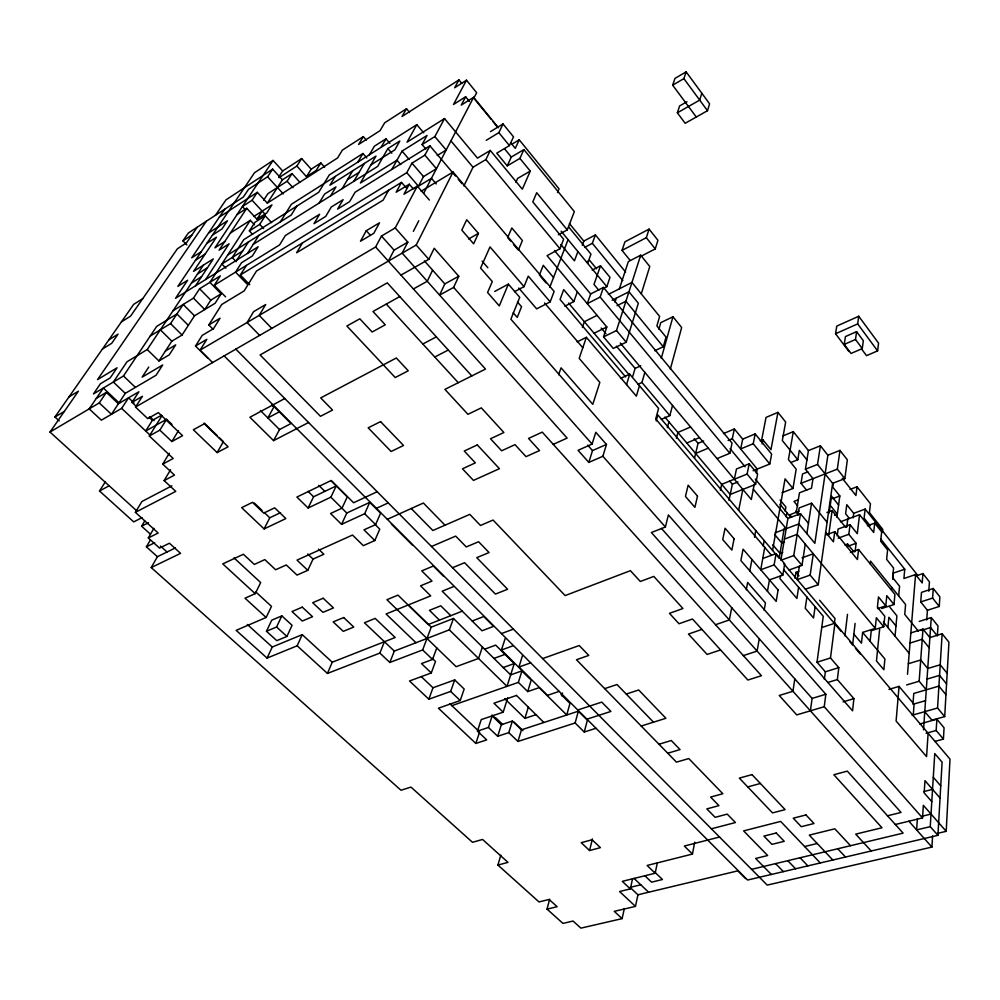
<?xml version="1.0" encoding="UTF-8"?>
<svg xmlns="http://www.w3.org/2000/svg" width="1000" height="1000" viewBox="0 0 1000 1000"><rect width="100%" height="100%" fill="white"/><g stroke="black" fill="none" stroke-linecap="round" stroke-linejoin="round"><path stroke-width="1.5" d="M937.188 833.45L946.2 831.325L950 759.125L834.95 623.2L821.737 627.55M937.925 835.325L942.1 762.2L934.75 753.562L930.25 826.65L937.925 835.325L747.6 880.037L224.125 355.9M934.8 741.438L943.413 739.1L944.062 727.775L936.875 719.175L919.762 723.962M924.775 711.637L931.938 720.175L944.7 716.6L948.95 642.25L942.125 633.75L929.875 637.575L922.987 629.075L910.837 632.913M235.825 349.15L767.212 885.113L931.925 847.075L932.6 835.9M943.413 739.1L936.175 730.487L936.875 719.175M944.7 716.6L937.562 708.012L942.125 633.75M927.412 610.275L939.262 606.45L939.875 596.85L933.263 588.488L921.475 592.388L920.738 601.938L927.412 610.275L926.725 619.963M895.35 824.5L922.513 817.9L923.35 805.3L946.2 831.325M928.112 733.263L926.562 756.625L896.1 721.05L899.05 686.388L888.925 689.388M917.387 818.75L916.612 829.912L930.25 826.65M923.512 729.825L931.263 617.575L919.262 621.413M939.262 606.45L932.6 598.062L933.263 588.488M928.775 591.237L929.45 581.888L922.9 573.6L915.688 576.038M926.275 689.8L919.163 681.225L922.987 629.075M922.9 573.6L922.188 582.938L915.562 574.575L903.925 578.513L904.75 569.212L880.763 539.087M913.225 715.662L914.087 704.237L899.05 686.388M907.5 674.275L915.562 574.575M895.05 636.175L896.888 615.825L889.837 607.175M898.688 595.962L899.562 586.213L892.65 577.612L893.562 568L886.637 559.362L887.588 549.888L880.662 541.2L881.65 531.85L874.712 523.112L867.4 525.775M881.712 608.55L893.988 604.513L894.925 594.4L858.6 549.538L850.425 552.438M887.9 627.513L888.875 617.275L895.975 625.938M891.45 590.163L891.725 587.35M892.7 579.312L893.288 573.125L904.75 569.212M870.125 641.338L871.237 630.75L883.75 626.725L884.775 616.237L877.412 607.275L878.475 596.938L885.788 605.875L877.55 608.6M885.788 605.875L886.787 595.662L893.988 604.513M879.65 629.113L876.462 660.95L883.875 669.75L884.9 658.988L862.638 632.413L875.25 628.35L876.338 617.75L883.75 626.725M882.438 532.337L882.75 529.35L869.438 512.55L870.45 503.762L857.025 486.763L850.037 489.425M834.95 623.2L830.487 657.962L838.812 667.625L837.35 679.562L853.9 698.65L852.55 710.8L510.875 319.188L519.725 297.312L508.375 284.137L494.675 291.462M862.638 632.413L861.462 643.138L853.863 634.125M870.212 563.925L870.512 561.125L905.588 604.513L904.75 614.388L918.5 631.325M874.712 523.112L873.688 532.438L859.562 514.738L840.475 521.775M855.1 623.413L852.613 644.963L849.712 641.55M853.138 517.875L853.7 513.337L865.163 509.087L864.1 518.175L870.138 525.75M858.6 549.538L857.412 559.55L834.762 531.712L826.513 534.738M844.9 635.862L847.5 614.338M855.1 551.663L856.112 543.3L848.825 534.288L850.037 524.663L838.1 529.038L837.188 535.9M859.562 514.738L857.275 533.663L850.037 524.663M861.562 349L866.525 355.65L877.6 350.875L878.55 343.15L858.75 316.25L836.75 326.1L835.562 333.738L848.925 351.562M857.025 486.763L855.938 495.513L842.237 478.225M847.225 546.85L847.588 544.025L844.9 544.987M834.412 623.05L835 618.488L819.6 600.25M846.737 527.125L847.775 519.087M922.513 817.9L824.237 706.712L825.837 694.262L668.388 514.95L665.4 527L651.375 532.537L901.038 812.45L887.513 815.788M824.375 679.25L825.35 671.812L817.013 662.225L823.263 616.312L783.7 569.725M805.387 589.2L818.238 584.738L832.625 483.325L844.837 478.612L847.35 459.837L839.963 450.412L827.875 455.213L814.85 543.312L798.838 523.938L775.062 532.837M862.275 348.575L863.325 340.725L856.6 331.637L845.425 336.575L844.262 344.412L851.05 353.45L862.275 348.575L855.5 339.475L856.6 331.637M810.413 710.825L812.1 698.413L661.45 528.4M834.762 531.712L833.4 541.8L825.662 532.35M836.938 517.225L839.825 495.962L832.812 487.188L833.438 482.738M844.837 478.612L837.337 469.137L839.963 450.412M877.6 350.875L857.675 323.9L858.75 316.25M828.688 535.163L832.125 510.575L826.888 512.537M815.113 606.712L813.525 617.938L805.238 608.237L806.9 597.038M829.15 513.025L831.538 496.2L838.6 505M794.8 678.888L792.962 691.275L779.25 695.487L796.725 714.9L824.237 706.712M818.238 584.738L810.15 575.112L813.3 553.763L802.013 557.837M798.612 587.288L796.888 598.462L779.975 578.65L780.438 575.862M789.112 569.987L801.988 565.388L805.263 544.1M806.875 533.663L811.562 503.2L799.163 507.925L798 515.075M832.625 483.325L817.537 464.425L820.413 445.775L808.438 450.6L805.425 469.212L813 478.638L811.525 488.15L799.463 492.812L796.3 512.188L798.225 514.525M799.425 565.9L797.288 579.637L810.15 575.112M795.062 578.375L796.012 572.325L798.812 571.337M793.763 555.588L800.487 513.663L787.913 518.425L780.875 560.262L793.763 555.588L801.988 565.388M806.663 490.288L801.012 483.325L802.55 473.95L807.85 471.863M767.463 591.325L769.45 579.888L782.825 575.125L784.7 563.825L776.062 553.625L762.763 558.488M779.212 557.85L784.2 528.362M786.15 516.888L786.875 512.612M782.087 492.725L792.95 488.488L796.188 469.188L788.438 459.588L793.312 431.637L782.75 435.988M791.112 462.4L797.788 459.725L799.35 450.375L806.938 459.85M785.175 511.213L785.888 507.038L780.1 500.037M782.825 575.125L774.125 564.9L776.062 553.625M772.575 550.45L785.075 478.85L792.95 488.488M759.25 638.775L757.113 651.075L743.363 655.6M764.188 610.275L765.462 602.925L747.65 582.45L746.287 589.775M763.225 545.95L764.2 540.562M764.75 547.4L760.738 569.738L774.125 564.9M749.812 570.887L751.938 559.5M753.112 470.725L769.788 464L771.625 454.113L755.188 433.9L742.712 439.125L740.662 448.938L753.213 443.738L755.188 433.9M754.488 537.3L755.75 530.575M761.413 441.15L766.05 417.4L777.95 412.362L770.95 449.688L762.938 439.825L760.238 440.95M657.3 862.962L655.175 873.225L647.1 865.462L692.45 854.062L694.7 842.175M754.163 484.875L751.312 499.513L620.275 343.05M756.413 473.35L757.25 469.062L732.262 438.762L734.375 428.963L723.388 433.625M762.138 443.95L762.938 439.825M731.725 607.712L729.35 619.95L715.562 624.712M664.862 417.062L730.225 494.438L755.638 484.338L757.625 474.05L749.175 463.825L736.475 468.988L734.338 479.225M738.637 510.375L742.862 489.412M755.638 484.338L747.113 474.075L749.175 463.825M728.975 500.375L732.362 484.188L729.55 480.825M624.338 908.55L622.125 918.625L614.263 911.363L635.462 906.375L637.938 894.788L630.087 887.387L640.775 884.788M717.05 458.6L729.85 453.288L732.05 443.1L603.45 287.425L590.65 293.975L587.263 303.637L600.15 297.1L603.45 287.425M720.4 490.25L721.688 484.325L747.113 474.075M635.462 906.375L619.575 891.525L630.325 888.913L632.55 878.737M694.575 457.887L698.05 443.35L694.163 438.713M589.562 850.525L581.225 842.675L592.087 839.75L600.425 847.65L589.562 850.525L592.413 838.925M676.4 438.312L677.887 432.475L690.575 426.987M622.125 918.625L580.9 928.138L573.038 921.038L562.962 923.413L547.05 909.15L549.625 899.237M667.362 427.65L668.9 421.838M578.35 711.188L575.138 722.975L584.237 732.025L587.375 720.225L578.35 711.188L521.462 729.837L517.95 741.45L508.775 732.638L497.688 736.287L488.438 727.463L477.463 731.125L486.712 739.887L475.85 743.45L438.413 708.2L460.225 700.537L464.175 689.025L454.7 679.912L432.987 687.763L428.85 699.2L409.5 680.987L431.287 672.95L435.5 661.475L432.25 658.363M661.325 419.363L669.85 415.613L672.525 405.438M656.2 420.9L657.825 414.938L779.038 558.075M670.312 369.162L681.663 327.525L672.962 316.762L660.763 322.65L658.875 329.175M661.287 358.237L672.962 316.762M654.825 350.725L663.288 346.725L666.012 337.088L656.875 325.913L659.638 316.45L631.962 282.425L608.337 294.4M561.775 695.8L562.575 692.975M638.1 384.237L641.938 382.475L644.862 372.413M547.05 909.15L557.125 906.7L549.087 899.45L539.012 901.938L497.912 865.075L500.8 855.188M639.425 385.688L636.362 396.188L586.388 337.312L577.15 341.875M632.575 376.912L635.112 368.425L640.725 365.788M626.562 384.625L629.712 374.175L658.6 408.413L655.713 418.975L771.425 555.262M602.875 456.275L606.462 444.438L595.788 432.275L592.087 444.062L578.038 450.312L588.825 462.4L602.875 456.275L665.4 527M686.988 101.737L679.613 105.95L677.35 112.812L685.175 123.275L707.5 110.712L709.587 103.825L686.15 71.862L674.975 78.388L672.663 85.162L696.287 117.025M504.762 698.737L524.925 718.375L528.337 707.062M521.975 670.875L518.375 682.375L527.712 691.587L531.225 680.062L521.975 670.875L510.65 674.887L453.488 618.462L431.238 627.163L422.65 649.938L389.825 662.463L379.875 653.088L327.438 673.425L297.175 645.8L267.075 658.088L236.15 630.35L266.137 617.475L271.488 606.375L255.8 591.962M508.775 732.638L512.362 721.038L521.462 729.837M588.825 462.4L592.5 450.588L606.462 444.438M558.35 234.75L567.263 229.887L536.7 192.712L532.8 201.9L563.638 239.237L559.963 248.725L547.075 255.662L606.812 326.975L603.55 336.887L613.275 348.438L626.225 342.2L638.35 303.25L628.962 291.775L612.137 300.238M641.263 293.875L649.775 266.512L640.7 255.2L628.35 261.588L619.388 288.8M640.362 256.6L655.25 248.912L657.938 240.3L649.087 229.112L624.938 241.812L622.038 250.387L630.075 260.338M701.838 93.25L699.688 100.1L677.35 112.812M477.463 731.125L481.238 719.6L503.188 712.163L507.688 697.913M559.175 691.375L547.375 695.387L518.9 667.062L522.575 655.362M497.688 736.287L501.325 724.712L512.362 721.038M484.538 649.237L495.675 645.113L514.263 663.562L507 686.363L449.338 629.837L394.312 651.087L389.825 662.463M488.438 727.463L492.15 715.9L501.325 724.712M603.55 336.887L616.5 330.55L640.7 255.2M622.038 250.387L646.325 237.688L649.087 229.112M475.85 743.45L479.6 731.95M529.875 678.35L501.388 650.05L505.175 638.562M614.975 302.2L616.312 298.137M672.663 85.162L683.888 78.625L686.15 71.862M602.663 288.775L606.838 286.65L610 277.35L600.513 265.8L592.225 270.125M586.388 337.312L579.175 358.375L599.837 382.425L592.8 404.338L561.062 367.825L558.612 374.75M482.425 647.025L478.537 658.45L456.15 666.688L386.887 599.712L397.987 595.138L428.2 624.538L462.262 611.163M582.388 327.362L584.35 321.725L597.075 315.363M428.85 699.2L450.662 691.425L454.7 679.912M600.513 265.8L593.987 284.438L598.812 290.262M564.85 306.175L573.825 301.588L577.35 291.812M587.638 263.363L590.962 254.15L568.638 226.938M584.575 247.45L592.337 243.312L595.4 234.887L625.612 272.075M449.338 629.837L453.488 618.462M431.287 672.95L421.488 663.587L432.55 659.438L436.788 647.95M582.25 245.312L583.812 241.1L595.4 234.887M577.9 251.55L574.438 260.85L560.887 244.513M518.75 288.025L536.65 308.863L550.175 301.863L554.138 291.438L453.05 172.025L421.138 191.213M549.763 287.325L568.075 239.65M567.263 229.887L574.35 211.612L523.888 149.588L511.3 157.05L507.238 165.863L496.763 153.162L509.425 145.588L513.513 136.838L503.038 123.963L490.45 131.637M539.388 275.075L543.263 265.287L553.538 277.5M379.875 653.088L384.438 641.725M514.5 291.688L524.038 286.637L528.275 276.137L550.175 301.863M557.513 192.587L559.05 188.837L519.237 139.825L511.85 144.238M508.375 284.137L499.288 305.912L487.587 292.5L492.287 281.575L480.588 268.087L490 246.9L524.038 286.637M518.325 250.2L522.4 240.525L511.825 227.963L507.65 237.587L510.562 241.025M327.438 673.425L332.238 662.212L395.2 637.5L375.188 618.4L364.438 622.762L394.312 651.087M318.525 549.113L323.862 554.237L313.05 559.087L307.787 570.325L297.013 560.112L352.5 535.037L363.325 545.65L374.812 540.55L379.762 529.163L375.475 524.9M523.888 149.588L519.9 158.4L530.275 171.088L522.325 189.213L490.288 150.438L477.475 158.138L444.525 118.575L407.05 142.162L416.812 124.663L423.725 132.838M374.812 540.55L363.975 529.85L375.588 524.612L380.588 513.225L369.738 502.375L346.788 513.025L341.575 524.338L330.55 513.525L342.013 508.162L347.275 496.875L331.175 480.875M515.887 182.3L517.612 178.438L530.275 171.088M341.575 524.338L364.65 513.737L369.738 502.375M297.175 645.8L302.238 634.637L332.238 662.212M458.762 276.238L444.812 283.913L439.6 295.087L453.638 287.413L458.762 276.238L434.212 248.275L428.812 259.325L400.95 275.113M478.425 233.388L473.638 243.825L461.812 230.113L466.725 219.737L478.425 233.388L468.537 238.988M519.237 139.825L515.3 148.375L510.625 142.65M286.913 636.438L292.075 625.3L281.825 615.875L271.75 620.175L266.462 631.263L276.788 640.638L286.913 636.438L276.575 627L266.462 631.263M267.075 658.088L272.262 647.013L302.238 634.637M276.575 627L281.825 615.875M308.113 508L330.875 497.175L336.238 485.913L313.587 496.775L308.113 508L296.887 497.075L331.2 480.475L353.6 502.75L377.188 491.725M432.612 270.15L427.262 281.262L413.413 288.962M463.888 185.9L473.013 167.25L485.9 159.537L490.288 150.438M486.2 140.338L498.85 132.65L503.038 123.963M266.137 617.475L245.012 598.2L255.2 593.675L260.688 582.575L233.975 557.875M497.912 865.075L507.987 862.375L482.575 839.45L472.5 842.3L410.938 787.087L400.988 790.25L151.213 567.562L180.575 553.35L169.425 543.237L159.55 548.088L148.312 537.962L158.175 533.025L135.375 512.337L175.763 491.388L164.125 480.575L174.488 475.1L162.738 464.113L173.2 458.488L149.325 436L159.863 430.138L171.875 441.525L182.562 435.675L158.375 412.612L147.738 418.65L135.5 407.05L416.188 245.05L453.05 172.025M264.1 528.925L285.863 518.575L274.662 507.837L263.738 513.112L252.463 502.35L241.675 507.663L264.1 528.925L269.788 517.8L280.55 512.638M429.387 200.075L417.325 186.125L395.213 227.938L407.812 242.15L402.175 253.137L567.137 438.088L553.263 444.363M413.35 231.363L418.787 220.75M473.875 98.05L476.65 92.7L466.488 80.2L454.663 87.775L458.925 79.912L461.675 83.275M388.363 261.112L394.075 250.138L407.812 242.15M423.8 193.025L473.612 97.312L498.413 127.7M424.888 155.162L436.438 168.725L423.5 176.6L418.438 186.188L406.775 172.688L411.962 163.15L424.888 155.162L429.913 145.8L455.475 175.975M469.45 101.425L465.637 96.788L461.25 105.113L473.612 97.312M212.575 362.562L200.075 350.138L375.625 246.975L381.488 236.05L395.213 227.938M413.275 188.812L409.3 184.225L403.925 194.237L417.325 186.125M425.85 148.988L422.075 144.55L434.862 136.575L444.525 118.575M466.488 80.2L453.488 104.475L465.637 96.788M284.788 398.525L249.913 417.262L273.587 440.637L279.525 429.538L290.988 423.55L271.812 404.35M406.413 188.025L401.5 182.375L396.138 192.225L409.3 184.225M422.075 144.55L427.025 135.475L402.05 151.113L391.812 169.45M366.287 230.7L360.475 241.238L373.775 233.337L379.513 222.8L366.287 230.7L370.387 235.263M388.587 190.275L383.15 200.125L296.6 252.775L302.488 242.925M217.138 452.587L228.113 446.8L204.3 423.787L193.363 429.762L217.138 452.587L223.4 441.613L219.137 437.488M370.887 164.913L394.85 149.838L399.837 141.012L387.85 148.588L377.675 166.388L253.225 244.35M151.213 567.562L157.4 556.712L175.413 547.913M409.487 112.263L406.5 108.725L402 116.525L458.925 79.912M381.025 147.375L385.988 138.812L389.888 143.35M157.4 556.712L146.4 546.825L150.287 540.15M148.312 537.962L153.938 528.312M353.85 181.3L364.275 163.487M369.375 154.775L374.387 146.2L385.988 138.812M150.412 534.163L141.625 526.213L144.725 520.962M342.15 188.637L352.7 170.812M357.85 162.1L362.925 153.512L366.825 157.975M164.125 480.575L170.6 469.688M330.588 195.875L335.962 186.9L324.575 194.05L319.163 203.038M366.287 140.037L363.312 136.6L358.612 144.438L380.075 130.625L384.675 122.812L406.5 108.725M335.188 176.475L329.925 185.2L376 156.088L360.425 183L396.975 160.2L400.737 164.562M162.738 464.113L169.288 453.237M135.375 512.337L141.888 501.512L171.887 485.825M171.875 441.525L178.463 430.65M159.863 430.138L166.575 419.3L171.975 424.462M296.712 206.2L291.212 215.05L227.712 255.012M149.325 436L161.975 415.712M324.625 167.188L320.838 162.95L316.163 170.45L306.488 176.688L296.875 166.025L301.663 158.562L311.2 169.175L306.488 176.688M200.075 350.138L206.838 339.312L195.5 346.025L207.85 358.3M280.338 221.9L291.35 204.3L416.812 124.663M161.425 415.262L152.375 420.363L145.688 431L166.575 419.3M195.5 346.025L202.213 335.387L213.5 328.675L220.062 318.2L208.812 324.925L213.212 329.363M208.812 324.925L221.725 304.488L244.137 290.912L256.45 271.075L401.5 182.375M249.75 284.762L240.35 274.975L246.363 265.438M142.037 517.625L133.725 521.9L99.513 491L105.475 481.613M254.513 224.8L250.312 220.312L209.9 282.35L221.112 293.837L215.113 303.263L194.5 315.8L182.062 335.037L171.838 341.175L158.95 360.962L147.225 349.55L127.013 361.788L113.35 382.038L125.275 393.35L156.05 375.25L162.7 364.975L142.137 377.137L148.763 367.025M247.413 253.475L258.938 235.362M221.112 293.837L210.787 300.15L204.75 309.562L193.45 298.125L173.088 310.7M263.663 200.175L267.875 193.7L287.1 181.25L292.013 173.588L299.775 182.15M236.8 260.087L248.425 241.975M252.6 234.35L249.387 230.938L259.7 224.387L265.225 215.775L271.6 222.625M135.5 407.05L142.45 396.287L132 402.362L136.4 406.525M225.6 296.887L214.262 285.262L220.325 275.875L199.6 288.75L193.45 298.125M249.387 230.938L254.95 222.325L265.225 215.775M237.05 214.575L246.75 208.287L256.95 219.2L262.175 211.112M219.375 217.062L257.312 192.325L267.325 203.137L282.4 179.838L292.013 173.588M132 402.362L138.887 391.775L118.4 403.75L106.375 392.4L96.325 398.375M278.612 177.213L282.675 170.987L301.663 158.562M205.662 279.5L229.075 243.825L219.075 250.175L246.75 208.287M119.525 403.3L103.35 388.038L89.2 408.875L101.337 420.175L121.662 408.363L128.588 397.8L134.025 402.95M150.262 336.012L170.55 323.6L183.212 304.45L194.5 315.8M195.512 285.837L213.312 258.9L193.55 271.388L216.462 237.2L206.875 243.35M245.438 209.762L242.4 206.537L252.062 200.25L257.312 192.325M186.887 244.925L182.913 240.837L188.363 233L243.4 196.975L248.588 189.25L267.587 176.762L272.638 169.137L282.4 179.838M125.275 393.35L111.438 414.3L99.275 402.912L50 432.05L136.625 510.737M147.225 349.55L203.375 265.175M282.675 170.987L273.075 160.438L214.913 247.85L224.762 241.562M206.35 221.225L97.525 379.625L117.075 367.8L110.262 377.837L100.4 383.775L93.45 393.95L123.475 375.988L156.713 326.375L176.925 313.95L188.325 325.337M99.275 402.912L106.375 392.4M224.7 209.225L191.713 257.812L201.238 251.725M215.475 215.25L225.975 199.875L272.638 169.137M197.312 227.138L186.412 242.913L177.4 248.775L130.575 316.137L121.412 321.9M50 432.05L78.4 391.2L68.987 396.9M59.225 420.925L54.938 417L133.637 304.4L142.75 298.625M273.075 160.438L254.475 172.787L177.862 286.375L187.625 280.238L175.525 298.3L258.15 246.775L252.3 256.038L241.525 262.725L235.538 272.125L246.912 283.938M278.988 177.688L296.875 166.025M182.913 240.837L191.9 234.975M208.538 233.038L227.45 220.787L221.988 228.938L212.45 235.1M311.2 169.175L320.838 162.95M363.312 136.6L342.388 150.113L337.587 157.95L267.325 203.137M253.713 216.537L271.95 204.85L266.762 212.938L256.95 219.2M230.375 233.075L250.312 220.312M195.512 260.212L205.162 254.062M362.925 153.512L329.275 174.95L318.725 192.275L243.738 239.675L232.2 257.512L236.213 261.7M197.488 274.025L207.463 267.75M347.463 179.65L359.113 172.325M191.513 283L201.525 276.737M242.65 250.963L221.863 263.988L225.863 268.137M108.837 339.888L118.062 334.125L111.688 343.312L102.425 349.062M429.913 145.8L355.062 192.25L349.625 201.65L337.6 209.075L343.113 199.675L331.287 207.013L325.725 216.412L313.988 223.663L319.613 214.262L285.375 235.512L279.587 244.913L214.262 285.262M240.35 274.975L406.775 172.688M437.225 155.512L446.175 150.013L434.862 136.575M414.575 188.525L431.45 178.325L436.262 183.938M54.938 417L64.4 411.325M165.438 351L175.7 344.862L169.25 354.837L158.95 360.962M507.238 165.863L519.9 158.4M399.762 296.575L372.975 311.488L385.275 324.8L372.125 332L359.837 318.8L346.863 326.012L395.238 377.537L408.25 370.788L396.337 357.987L320.712 397.912L332.562 410.05L320.487 416.312L260.1 354.95L387.3 282.85L471.8 375.925M99.513 491L109.15 485.788M279.312 411.863L267.863 417.95L273.825 407.062L271.712 404.938M422.837 344L436.337 336.863M587.075 261.725L589.637 260.375L596.525 268.75M273.587 440.637L308.55 422.5M434.762 357.025L448.288 350.025M141.625 526.213L148.463 522.725M617.013 305.7L625.913 301.25L663.288 346.725M146.4 546.825L154.662 542.737M594.075 333.25L606.812 326.975M620.538 378.462L629.712 374.175M376.375 508.338L388.25 502.887M387.337 519.312L423.387 503.025L445.025 525.188M835.562 333.738L857.675 323.9M307.787 570.325L297.038 575.087L286.275 564.963L275.65 569.75L264.812 559.6L254.325 564.425L243.388 554.263L222.775 563.9L255.2 593.675M844.262 344.412L855.5 339.475M431.488 546.5L455.7 536.112L466.275 546.938L478.6 541.737L489.075 552.55L476.75 557.663L507.612 589.263L495.425 594.075L464.575 562.725L452.525 567.712M686.8 443.025L699.475 437.612M698.05 443.35L703.65 440.975M695.625 453.475L708.3 448.15M728.112 440.5L732.262 438.762M453.775 586.5L442.188 591.2L482 630.775L493.6 626.362L483.775 616.525L472.175 621.013M732.362 484.188L737.95 481.95M805.425 469.212L817.537 464.425M801.012 483.325L837.337 469.137M797.875 499.925L793.988 501.413L797.675 505.913M799.013 511.15L789.812 514.8L791.637 517.025M832.712 498.663L839.825 495.962M501.463 633.587L513.387 629.113M834.475 515.212L837.35 514.138L830.238 505.325M784.45 539.062L797.163 534.338L875.25 628.35M784.513 541.925L781.737 542.95L774.575 534.425M501.388 650.05L513 645.788M782.775 552.312L779.975 553.337L772.75 544.788M493.862 658.438L505 654.375M838.15 538.162L848.825 534.288M503.113 667.575L514.263 663.562M848.112 546.163L856.112 543.3M518.9 667.062L530.7 662.85M542.625 658.6L579.212 645.537L588.787 655.413L576.45 659.737L676.475 762.15L688.763 758.562L722.85 793.737L710.6 797.087L718.95 805.638L706.838 808.9L715.138 817.325L727.237 814.125L735.462 822.537L711.375 828.8M451.863 705.662L518.375 682.375M701.938 629.412L688.462 634.062L707.113 654.438L720.562 649.938M516.337 695.5L493.938 703.213L503.188 712.163M527.712 691.587L539.2 687.638L566.737 715L569.963 703.4L560.938 694.362M604.675 688.637L617 684.525L653.487 722.175M524.925 718.375L536.013 714.688M577.762 709.987L601.75 702.113L610.913 711.425L586.938 719.175M626.237 694.062L638.688 689.975L665.925 718.288L641.188 726.025M920.738 601.938L932.6 598.062M517.95 741.45L575.138 722.975M584.237 732.025L596.038 728.275M817.013 662.225L830.487 657.962M921.188 630.475L930.575 627.513L937.362 635.938L938 625.988L931.263 617.575M910.025 643.062L922.25 639.237L929.175 647.763M825.35 671.812L838.812 667.625M827.862 682.475L837.35 679.562M908.35 663.737L920.725 659.975L927.75 668.512L940.225 664.775L947.175 673.312M658.988 744.237L671.275 740.525L680.05 749.575L667.763 753.225M812.1 698.413L825.837 694.262M843.088 701.862L853.9 698.65M906.637 684.938L919.163 681.225M927.013 679.087L939.562 675.375L946.575 683.925M925.525 700.65L912.95 704.275L913.775 693.462L938.9 686.112L945.95 694.675M912.113 715.238L937.562 708.012M926.1 733.263L936.175 730.487M747.738 786.925L760.375 783.475M719.55 837.038L684.325 846.05L692.45 854.062M923.637 791.612L932.55 789.362M655.175 873.225L622.3 881.35L630.325 888.913M922 816.25L931.025 814.05M804.625 846.55L817.2 843.487M637.938 894.788L737.85 870.85L745.6 878.6M751.575 869.338L903.125 833.138L847.312 771.125L833.863 774.737L881.988 827.75L855.675 834.137L871.237 851M160.438 546.025L167.05 552M247.338 624.5L272.262 647.013M121.662 408.363L150 435.062M421.3 676.675L432.987 687.763M449.775 703.675L478.575 730.987M634 878.363L648.625 892.237M149.838 416.675L154.05 420.675M149.15 417.3L152.375 420.363M254.262 502.987L262.038 510.412M264.25 512.525L269.788 517.8M307.712 554L313.05 559.087M644.788 875.688L651.575 882.163L662.463 879.5L654.562 871.912M450.662 691.425L460.225 700.537M123.475 375.988L135.412 387.388M492.025 715.025L502.075 724.675M415.975 642.712L386.062 613.987L430.712 595.862L420.55 585.825L432.013 581.087L421.75 570.887L433.325 566.025L443.6 576.312M422.65 649.938L432.55 659.438M495.887 718L502.55 724.4M513.95 722.025L522.9 730.688M204.163 423.013L217.013 435.425M408.212 604.75L431.238 627.163M308.038 491.337L313.587 496.775M439.425 620.125L429.438 610.337L440.788 605.812L450.788 615.675M516.375 695.337L543.862 722.487M318.788 485.387L324.85 491.375M330.875 497.175L346.788 513.025M160.35 329.837L171.838 341.175M170.55 323.6L182.062 335.037M364.65 513.737L375.588 524.612M260.375 410.5L279.525 429.538M391.325 523.987L412.512 545.2M411.225 508.512L432.863 530.5L469.8 514.375L480.475 525.475L493.075 520.062L565.138 595.575L630.4 570.675L640.312 581.487L653.812 576.413L682.95 608.513L669.463 613.325L679.013 623.75L692.487 619.012L747.887 680.037L761.462 675.725L542.25 432.125L528.538 438.425L539.55 450.55L526.013 456.662L515 444.65L501.625 450.788L490.513 438.75L503.875 432.5L481.312 407.85L467.938 414.312L444.913 389.387L485.5 369.062L375.625 246.975M771.363 874.463L755.612 858.462L767.688 855.525L743.612 830.888L780.65 821.413L820.288 862.962M199.6 288.75L210.787 300.15M259.65 335.4L247.075 322.512L253.625 311.65L265.688 304.525L259.188 315.387L271.8 328.387M775.575 863.612L783.413 871.625M787.763 860.7L795.588 868.763M800.062 857.763L807.875 865.875M832.837 860.013L809.275 835.125L834.825 828.812L850.537 845.7M837.725 848.763L845.5 857.038M259.7 224.387L263.6 228.55M252.062 200.25L265.188 214.35M267.587 176.762L283.3 193.9M386.275 304.075L458.275 382.7M287.1 181.25L292.962 187.7M381.488 236.05L394.075 250.138M908.863 821.213L931.925 847.075M416.188 245.05L428.812 259.325M453.638 287.413L592.087 444.062M424.387 260.863L444.812 283.913M587.65 445.112L592.5 450.588M931.787 801.625L924.163 792.887L924.975 780.625L940.05 798.012M513.162 312.738L517.25 317.425L521.538 306.712L517.487 302.038M387.85 148.588L391.825 153.2M482.125 261.112L487.85 267.738M933.288 777.262L940.75 785.913M402.05 151.113L409.162 159.4M411.962 163.15L423.5 176.6M544.575 302.987L582.812 347.762M458.275 179.288L462.013 183.7M513.475 244.475L517.362 249.062M540.325 276.188L545.988 282.875M625.562 376.85L560.05 299.475L563.725 289.6L573.825 301.588M783.625 563.5L841.012 631.275M855.475 648.35L860.263 654M568.575 303.062L629.338 374.988M796.012 572.325L798.988 575.85M601.188 328.062L605.975 333.75M616.4 346.163L635.112 368.425M641.938 382.475L669.85 415.613M450.938 140.875L473.013 167.25M616.5 330.55L626.225 342.2M554.5 250.575L590.65 293.975M753.325 489.212L786.188 528.675M730.113 448.688L745.113 466.775M755.3 479.075L787.913 518.425M485.9 159.537L559.963 248.725M600.15 297.1L729.85 453.288M779.987 504.275L790.788 517.337M795.913 511.062L798.65 514.388M561.138 231.238L606.838 286.65M883.388 622.038L909.188 653.337M504.7 149L511.3 157.05M734.375 428.963L742.712 439.125M800.487 513.663L808.462 523.375M498.85 132.65L509.425 145.588M753.213 443.738L769.788 464M569.462 223.588L583.812 241.1M473.537 97.812L490.85 119.012M492.812 121.412L497.725 127.425M592.337 243.312L622.8 280.613M847.588 544.025L854.013 551.938M811.562 503.2L827.1 522.288M832.125 510.575L845.675 527.362M797.788 459.725L782.325 440.5L785.662 422.038L777.95 412.362M849.087 518.075L845.612 513.737L846.787 504.688L853.7 513.337M793.312 431.637L808.438 450.6M865.163 509.087L917.7 575.337M646.325 237.688L655.25 248.912M820.413 445.775L827.875 455.213M683.888 78.625L707.5 110.712M778.088 589.938L776.175 601.4L740.863 560.538L743.062 549.175L778.088 589.938M734.112 538.75L731.838 550.087L722.725 539.55L725.088 528.237L734.112 538.75M697.5 496.125L694.9 507.35L685.45 496.413L688.138 485.213L697.5 496.125M380.575 421.613L368.175 427.825L391.112 451.488L403.537 445.475L380.575 421.613M477.3 444.925L464.25 451.025L475.363 462.863L462.463 468.787L473.462 480.4L499.425 468.675L477.3 444.925M302.288 607.15L292 611.538L302.262 621.025L312.55 616.7L302.288 607.15M323.175 598.237L312.675 602.712L322.962 612.337L333.475 607.925L323.175 598.237M343.675 617.55L333.15 621.888L343.263 631.35L353.8 627.075L343.675 617.55M751.988 774.613L739.338 778.125L772.525 812.9L785.125 809.625L751.988 774.613M805.975 814.938L793.25 818.2L801.3 826.7L814.013 823.5L805.975 814.938M776.25 833L763.913 836.1L771.925 844.362L784.25 841.312L776.25 833"/></g></svg>
